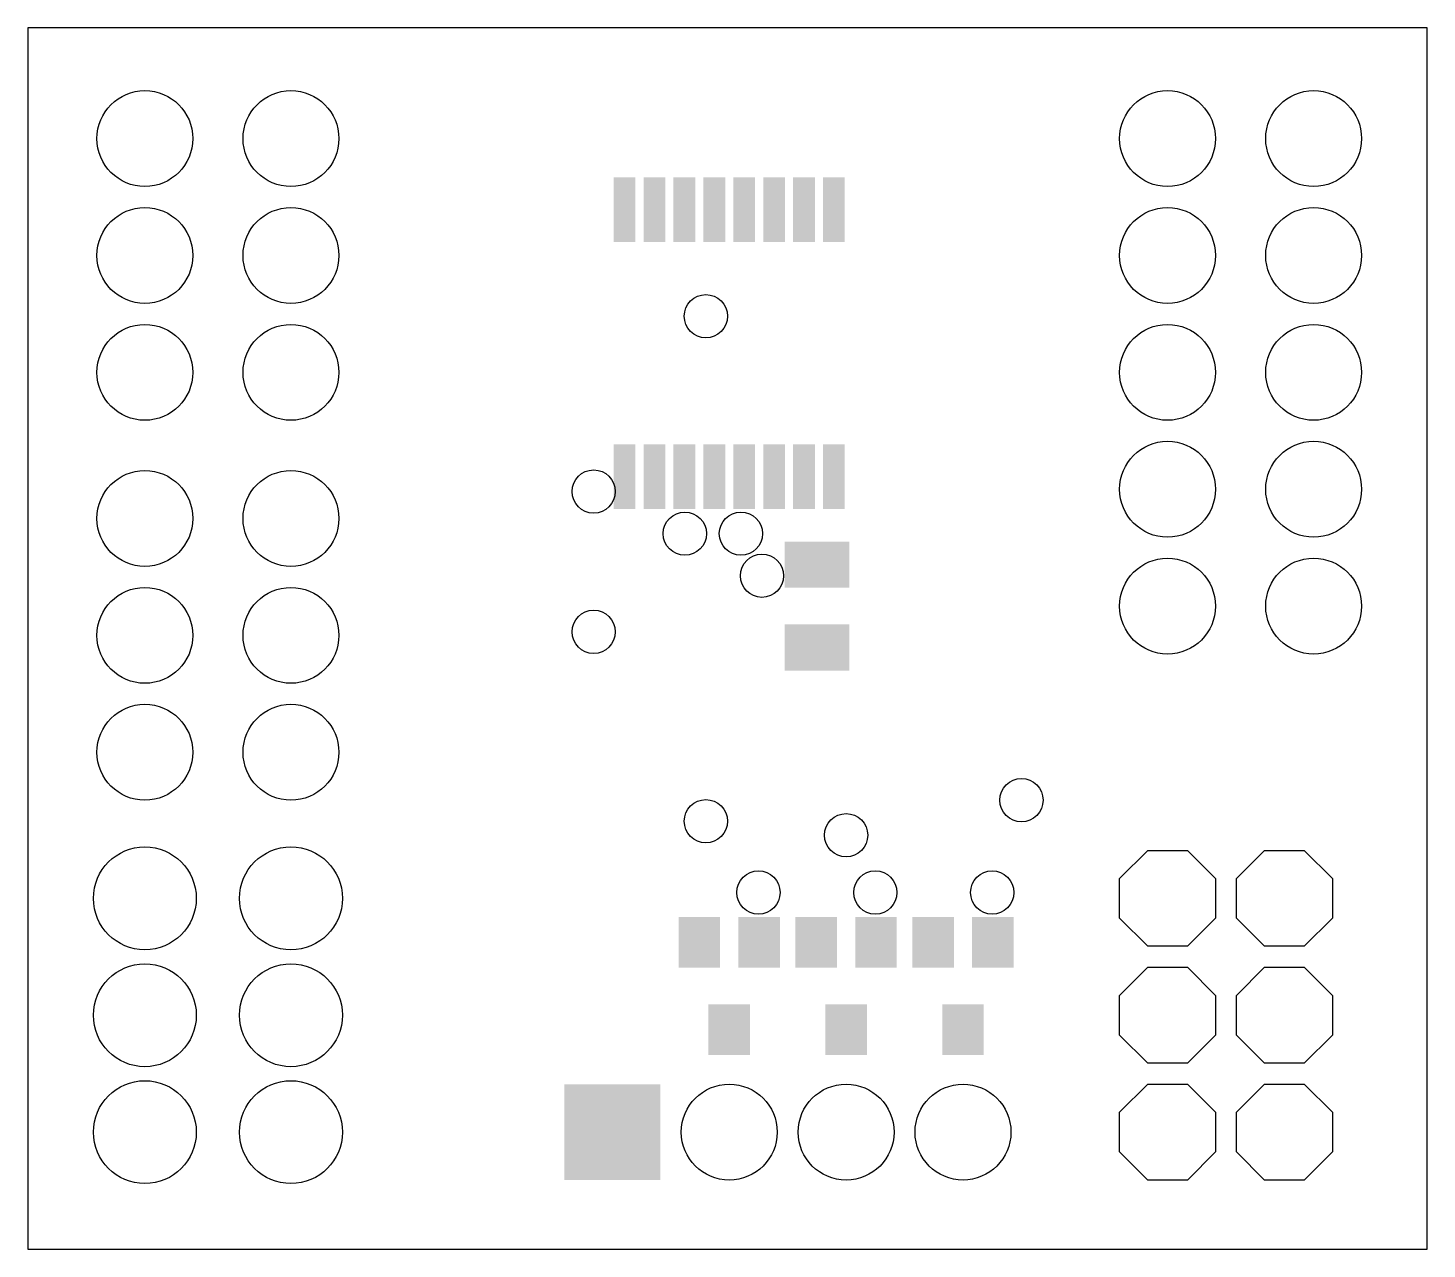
# Model space of a CAD drawing. Extents: x 0 to 30.4, y 0 to 26.5.
import ezdxf

# ---------------------------------------------------------------- set-up
doc = ezdxf.new("R2010")
doc.units = 0
doc.layers.add('20', color=7, linetype='CONTINUOUS')
doc.layers.add('30', color=253, linetype='CONTINUOUS')

# ---------------------------------------------------------------- blocks, each defined once
blk = doc.blocks.new('RECT')
blk.add_solid([(-0.5, -0.5), (0.5, -0.5), (-0.5, 0.5), (0.5, 0.5)])
blk = doc.blocks.new('ROUNDP')
blk.add_circle((0, 0), 0.5)
blk = doc.blocks.new('OCTAGONP')
blk.add_lwpolyline([(-0.5, -0.2071), (-0.5, 0.2071), (-0.2071, 0.5), (0.2071, 0.5), (0.5, 0.2071), (0.5, -0.2071), (0.2071, -0.5), (-0.2071, -0.5)], close=True)
blk = doc.blocks.new('SQUAREP')
blk.add_solid([(-0.5, -0.5), (0.5, -0.5), (-0.5, 0.5), (0.5, 0.5)])
blk = doc.blocks.new('ROUNDV')
blk.add_circle((0, 0), 0.5)

msp = doc.modelspace()

# ---------------------------------------------------------------- linework, layer by layer
at = {"layer": '20'}
for p, q in [((30.404, 26.533), (0, 26.533)), ((0, 26.533), (0, 0)), ((30.404, 0), (30.404, 26.533)), ((0, 0), (30.404, 0))]:
    msp.add_line(p, q, dxfattribs=at)

# ---------------------------------------------------------------- block references
at = {"layer": '30'}
for name, p, xscale, yscale, rotation in [('ROUNDP', (2.54, 24.13), 2.0828, 2.0828, 180), ('ROUNDP', (5.715, 24.13), 2.0828, 2.0828, 180), ('ROUNDP', (24.765, 24.13), 2.0828, 2.0828, 180), ('ROUNDP', (27.94, 24.13), 2.0828, 2.0828, 180), ('RECT', (12.965, 22.585), 1.4032, 0.4732, 90), ('RECT', (17.515, 22.585), 1.4032, 0.4732, 90), ('ROUNDP', (2.54, 21.59), 2.0828, 2.0828, 180), ('ROUNDP', (5.715, 21.59), 2.0828, 2.0828, 180), ('ROUNDP', (24.765, 21.59), 2.0828, 2.0828, 180), ('ROUNDP', (27.94, 21.59), 2.0828, 2.0828, 180), ('ROUNDP', (2.54, 19.05), 2.0828, 2.0828, 180), ('ROUNDP', (5.715, 19.05), 2.0828, 2.0828, 180), ('ROUNDP', (24.765, 19.05), 2.0828, 2.0828, 180), ('ROUNDP', (27.94, 19.05), 2.0828, 2.0828, 180), ('RECT', (12.965, 16.785), 1.4032, 0.4732, 90), ('RECT', (13.615, 16.785), 0.4732, 1.4032, 180), ('RECT', (14.265, 16.785), 0.4732, 1.4032, 180), ('RECT', (14.915, 16.785), 0.4732, 1.4032, 180), ('RECT', (15.565, 16.785), 0.4732, 1.4032, 180), ('RECT', (16.215, 16.785), 0.4732, 1.4032, 180), ('RECT', (16.865, 16.785), 0.4732, 1.4032, 180), ('RECT', (17.515, 16.785), 1.4032, 0.4732, 90), ('ROUNDP', (24.765, 16.51), 2.0828, 2.0828, 180), ('ROUNDP', (27.94, 16.51), 2.0828, 2.0828, 180), ('ROUNDP', (2.54, 15.875), 2.0828, 2.0828, 180), ('ROUNDP', (5.715, 15.875), 2.0828, 2.0828, 180), ('RECT', (17.145, 14.87), 1.0032, 1.4032, 270), ('ROUNDP', (24.765, 13.97), 2.0828, 2.0828, 180), ('ROUNDP', (27.94, 13.97), 2.0828, 2.0828, 180), ('ROUNDP', (2.54, 13.335), 2.0828, 2.0828, 180), ('ROUNDP', (5.715, 13.335), 2.0828, 2.0828, 180), ('RECT', (17.145, 13.07), 1.0032, 1.4032, 270), ('ROUNDP', (2.54, 10.795), 2.0828, 2.0828, 180), ('ROUNDP', (5.715, 10.795), 2.0828, 2.0828, 180), ('OCTAGONP', (24.765, 7.62), 2.0828, 2.0828, 90), ('OCTAGONP', (27.305, 7.62), 2.0828, 2.0828, 90), ('OCTAGONP', (24.765, 5.08), 2.0828, 2.0828, 90), ('OCTAGONP', (27.305, 5.08), 2.0828, 2.0828, 90), ('SQUAREP', (12.7, 2.54), 2.0828, 2.0828, 90), ('ROUNDP', (15.24, 2.54), 2.0828, 2.0828, 90), ('ROUNDP', (17.78, 2.54), 2.0828, 2.0828, 90), ('ROUNDP', (20.32, 2.54), 2.0828, 2.0828, 90), ('OCTAGONP', (24.765, 2.54), 2.0828, 2.0828, 90), ('OCTAGONP', (27.305, 2.54), 2.0828, 2.0828, 90)]:
    msp.add_blockref(name, p, dxfattribs=dict(at, xscale=xscale, yscale=yscale, rotation=rotation))
for name, p, xscale, yscale in [('RECT', (13.615, 22.585), 0.4732, 1.4032), ('RECT', (14.265, 22.585), 0.4732, 1.4032), ('RECT', (14.915, 22.585), 0.4732, 1.4032), ('RECT', (15.565, 22.585), 0.4732, 1.4032), ('RECT', (16.215, 22.585), 0.4732, 1.4032), ('RECT', (16.865, 22.585), 0.4732, 1.4032), ('ROUNDV', (14.732, 20.2692), 0.9398, 0.9398), ('ROUNDV', (12.2936, 16.4592), 0.9398, 0.9398), ('ROUNDV', (14.2748, 15.5448), 0.9398, 0.9398), ('ROUNDV', (15.494, 15.5448), 0.9398, 0.9398), ('ROUNDV', (15.9512, 14.6304), 0.9398, 0.9398), ('ROUNDV', (12.2936, 13.4112), 0.9398, 0.9398), ('ROUNDV', (21.59, 9.7536), 0.9398, 0.9398), ('ROUNDV', (14.732, 9.2964), 0.9398, 0.9398), ('ROUNDV', (17.78, 8.9916), 0.9398, 0.9398), ('ROUNDP', (2.54, 7.62), 2.2352, 2.2352), ('ROUNDP', (5.715, 7.62), 2.2352, 2.2352), ('ROUNDV', (15.875, 7.747), 0.9398, 0.9398), ('ROUNDV', (18.415, 7.747), 0.9398, 0.9398), ('ROUNDV', (20.955, 7.747), 0.9398, 0.9398), ('RECT', (14.59, 6.665), 0.9032, 1.1032), ('RECT', (15.89, 6.665), 0.9032, 1.1032), ('RECT', (17.13, 6.665), 0.9032, 1.1032), ('RECT', (18.43, 6.665), 0.9032, 1.1032), ('RECT', (19.67, 6.665), 0.9032, 1.1032), ('RECT', (20.97, 6.665), 0.9032, 1.1032), ('ROUNDP', (2.54, 5.08), 2.2352, 2.2352), ('ROUNDP', (5.715, 5.08), 2.2352, 2.2352), ('RECT', (15.24, 4.765), 0.9032, 1.1032), ('RECT', (17.78, 4.765), 0.9032, 1.1032), ('RECT', (20.32, 4.765), 0.9032, 1.1032), ('ROUNDP', (2.54, 2.54), 2.2352, 2.2352), ('ROUNDP', (5.715, 2.54), 2.2352, 2.2352)]:
    msp.add_blockref(name, p, dxfattribs=dict(at, xscale=xscale, yscale=yscale))

doc.saveas('drawing.dxf')
